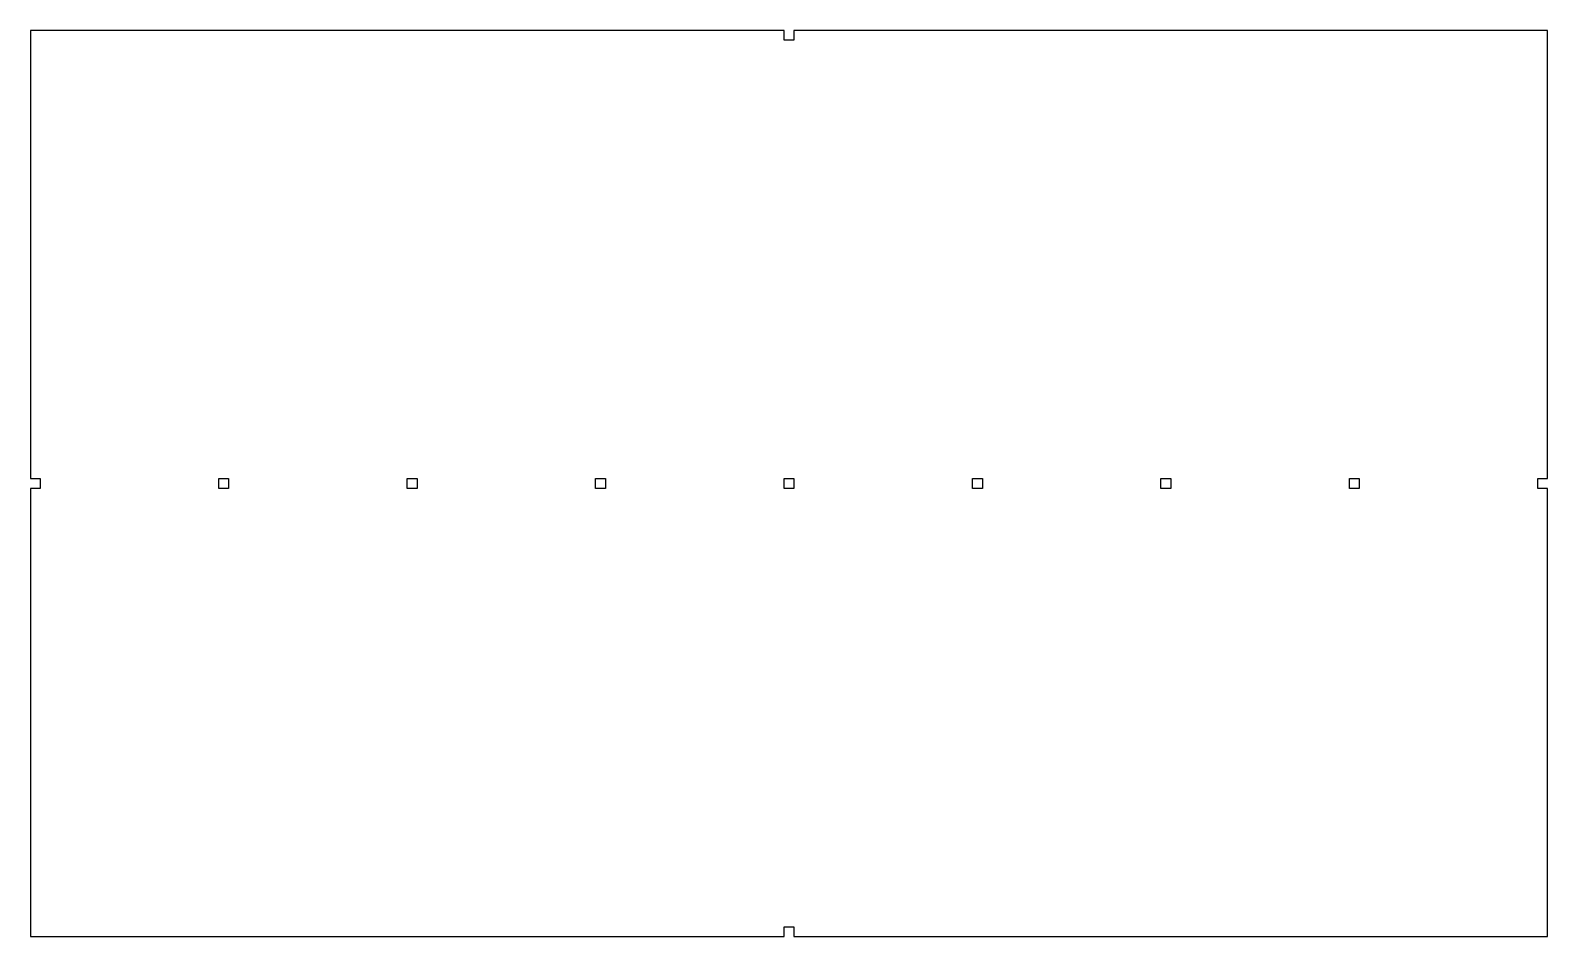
# Model space of a CAD drawing. Header units: millimetres. Extents: x -385 to 385, y -230 to 230.
import ezdxf

# ---------------------------------------------------------------- set-up
doc = ezdxf.new("R2010")
doc.units = ezdxf.units.MM

msp = doc.modelspace()

# ---------------------------------------------------------------- linework, layer by layer
for p, q in [((-385, 230), (-385, 2.5)), ((-2.5, 230), (-385, 230)), ((-2.5, 225), (-2.5, 230)), ((2.5, 225), (-2.5, 225)), ((2.5, 230), (2.5, 225)), ((385, 230), (2.5, 230)), ((385, 2.5), (385, 230)), ((-385, 2.5), (-380, 2.5)), ((-380, 2.5), (-380, -2.5)), ((-289.375, 2.5), (-284.375, 2.5)), ((-289.375, -2.5), (-289.375, 2.5)), ((-284.375, 2.5), (-284.375, -2.5)), ((-193.75, 2.5), (-188.75, 2.5)), ((-193.75, -2.5), (-193.75, 2.5)), ((-188.75, 2.5), (-188.75, -2.5)), ((-98.125, 2.5), (-93.125, 2.5)), ((-98.125, -2.5), (-98.125, 2.5)), ((-93.125, 2.5), (-93.125, -2.5)), ((-2.5, 2.5), (2.5, 2.5)), ((-2.5, -2.5), (-2.5, 2.5)), ((2.5, 2.5), (2.5, -2.5)), ((93.125, 2.5), (98.125, 2.5)), ((93.125, -2.5), (93.125, 2.5)), ((98.125, 2.5), (98.125, -2.5)), ((188.75, 2.5), (193.75, 2.5)), ((188.75, -2.5), (188.75, 2.5)), ((193.75, 2.5), (193.75, -2.5)), ((284.375, 2.5), (289.375, 2.5)), ((284.375, -2.5), (284.375, 2.5)), ((289.375, 2.5), (289.375, -2.5)), ((380, 2.5), (385, 2.5)), ((380, -2.5), (380, 2.5)), ((-385, -2.5), (-385, -230)), ((-380, -2.5), (-385, -2.5)), ((-284.375, -2.5), (-289.375, -2.5)), ((-188.75, -2.5), (-193.75, -2.5)), ((-93.125, -2.5), (-98.125, -2.5)), ((2.5, -2.5), (-2.5, -2.5)), ((98.125, -2.5), (93.125, -2.5)), ((193.75, -2.5), (188.75, -2.5)), ((289.375, -2.5), (284.375, -2.5)), ((385, -2.5), (380, -2.5)), ((385, -230), (385, -2.5)), ((-385, -230), (-2.5, -230)), ((-2.5, -225), (2.5, -225)), ((-2.5, -230), (-2.5, -225)), ((2.5, -225), (2.5, -230)), ((2.5, -230), (385, -230))]:
    msp.add_line(p, q)

doc.saveas('drawing.dxf')
